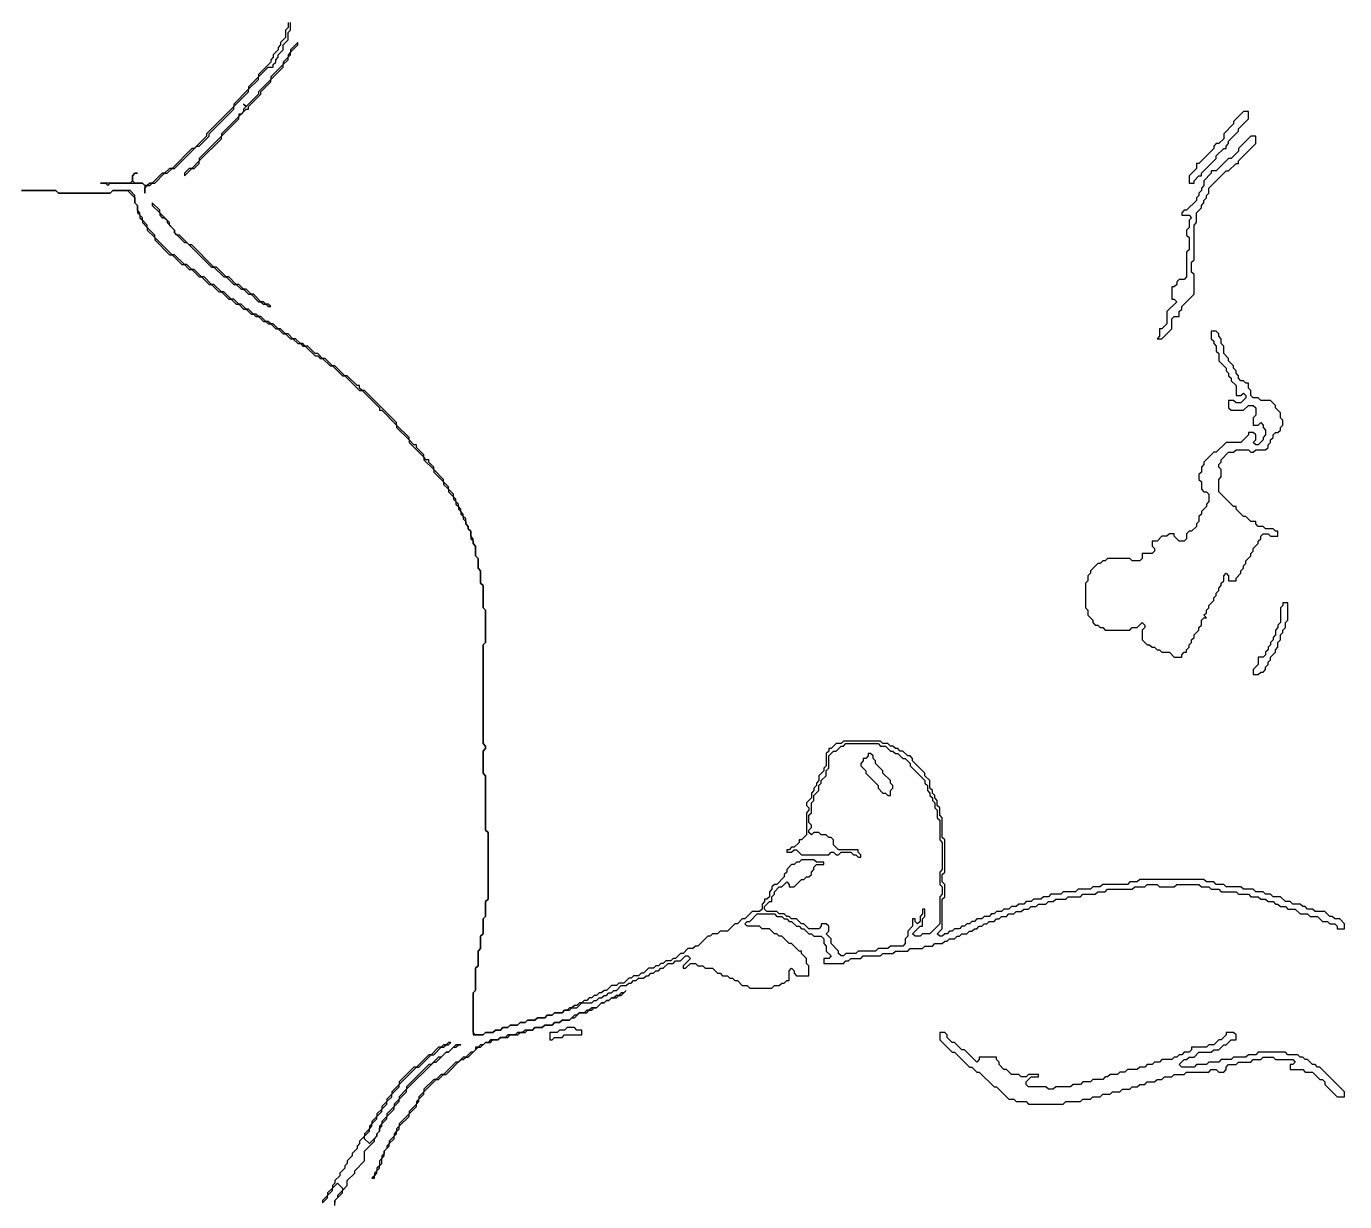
# Model space of a CAD drawing. Header units: metres. Extents: x 0 to 100, y 0 to 129.
# Drawn here: x 46.6 to 59.95, y 90.84 to 102.74 of the extents above; entities that cross this region are included whole.
import ezdxf

# ---------------------------------------------------------------- set-up
doc = ezdxf.new("R2010")
doc.units = ezdxf.units.M

msp = doc.modelspace()

# ---------------------------------------------------------------- linework, layer by layer
for points in [[(49.25, 102.775), (49.25, 102.725), (49.225, 102.7), (49.225, 102.625), (49.175, 102.575), (49.175, 102.55), (49.15, 102.525), (49.15, 102.5), (49.1, 102.45), (49.1, 102.425), (49.075, 102.4), (49.075, 102.375), (48.95, 102.25), (48.95, 102.225), (48.85, 102.125), (48.85, 102.1), (48.7, 101.95), (48.7, 101.925), (48.425, 101.65), (48.425, 101.625), (48.3, 101.5), (48.275, 101.5), (48.075, 101.3), (48.05, 101.3), (48, 101.25), (47.975, 101.25), (47.875, 101.15), (47.85, 101.15), (47.825, 101.125), (47.8, 101.125), (47.775, 101.15), (47.7, 101.15), (47.675, 101.175), (47.675, 101.225), (47.7, 101.25), (47.725, 101.25), (47.7, 101.25), (47.675, 101.225), (47.675, 101.175), (47.65, 101.15), (47.35, 101.15), (47.4, 101.15), (47.425, 101.125), (47.45, 101.15), (47.775, 101.15), (47.8, 101.125), (47.8, 101.05), (47.8, 101.1), (47.825, 101.125), (47.85, 101.125), (47.875, 101.15), (47.9, 101.15), (48, 101.25), (48.025, 101.25), (48.075, 101.3), (48.1, 101.3), (48.325, 101.525), (48.35, 101.525), (48.45, 101.625), (48.45, 101.65), (48.7, 101.9), (48.7, 101.925), (48.85, 102.075), (48.85, 102.1), (48.95, 102.2), (48.95, 102.225), (49.05, 102.325), (49.1, 102.325), (49.1, 102.35), (49.125, 102.375), (49.125, 102.4), (49.15, 102.425), (49.15, 102.45), (49.2, 102.5), (49.2, 102.55), (49.25, 102.6), (49.25, 102.675), (49.275, 102.7), (49.275, 102.775)], [(49.35, 102.575), (49.275, 102.5), (49.275, 102.475), (49.25, 102.45), (49.25, 102.425), (49.2, 102.375), (49.2, 102.35), (49.075, 102.225), (49.075, 102.2), (48.95, 102.075), (48.95, 102.05), (48.825, 101.925), (48.8, 101.95), (48.825, 101.925), (48.8, 101.9), (48.8, 101.875), (48.775, 101.85), (48.75, 101.85), (48.75, 101.825), (48.575, 101.65), (48.575, 101.625), (48.35, 101.4), (48.35, 101.375), (48.275, 101.3), (48.25, 101.3), (48.2, 101.25), (48.2, 101.225), (48.275, 101.3), (48.3, 101.3), (48.35, 101.35), (48.35, 101.375), (48.575, 101.6), (48.575, 101.625), (48.75, 101.8), (48.75, 101.825), (48.825, 101.9), (48.85, 101.9), (48.85, 101.925), (48.975, 102.05), (48.975, 102.075), (49.075, 102.175), (49.075, 102.2), (49.2, 102.325), (49.2, 102.35), (49.25, 102.4), (49.25, 102.425), (49.275, 102.45), (49.275, 102.475), (49.35, 102.55), (49.35, 102.575)], [(58.925, 101.875), (58.825, 101.775), (58.825, 101.75), (58.725, 101.65), (58.725, 101.6), (58.675, 101.55), (58.65, 101.55), (58.625, 101.525), (58.625, 101.5), (58.475, 101.35), (58.45, 101.35), (58.45, 101.3), (58.375, 101.225), (58.375, 101.15), (58.425, 101.15), (58.425, 101.175), (58.475, 101.225), (58.5, 101.225), (58.5, 101.25), (58.65, 101.4), (58.65, 101.425), (58.725, 101.5), (58.75, 101.5), (58.75, 101.525), (58.775, 101.55), (58.775, 101.575), (58.875, 101.675), (58.875, 101.7), (58.975, 101.8), (58.975, 101.875), (58.925, 101.875)], [(59, 101.625), (58.875, 101.5), (58.875, 101.475), (58.8, 101.4), (58.775, 101.4), (58.65, 101.275), (58.6, 101.275), (58.6, 101.25), (58.525, 101.175), (58.525, 101.125), (58.5, 101.1), (58.5, 101.075), (58.475, 101.05), (58.475, 101.025), (58.45, 101), (58.45, 100.975), (58.35, 100.875), (58.325, 100.875), (58.3, 100.85), (58.3, 100.825), (58.375, 100.825), (58.4, 100.8), (58.375, 100.775), (58.375, 100.7), (58.35, 100.675), (58.35, 100.625), (58.375, 100.6), (58.375, 100.475), (58.35, 100.45), (58.35, 100.2), (58.325, 100.175), (58.275, 100.175), (58.25, 100.15), (58.25, 100.125), (58.225, 100.1), (58.2, 100.1), (58.2, 99.975), (58.225, 99.975), (58.25, 99.95), (58.15, 99.85), (58.15, 99.725), (58.1, 99.675), (58.075, 99.675), (58.075, 99.6), (58.05, 99.575), (58.1, 99.575), (58.2, 99.675), (58.2, 99.775), (58.225, 99.8), (58.275, 99.8), (58.275, 99.85), (58.3, 99.875), (58.3, 99.9), (58.425, 100.025), (58.425, 100.225), (58.4, 100.25), (58.4, 100.35), (58.425, 100.375), (58.425, 100.725), (58.45, 100.75), (58.45, 100.85), (58.5, 100.9), (58.5, 100.925), (58.525, 100.95), (58.525, 100.975), (58.55, 101), (58.55, 101.025), (58.575, 101.05), (58.575, 101.1), (58.75, 101.275), (58.775, 101.275), (58.85, 101.35), (58.875, 101.35), (58.875, 101.375), (59.05, 101.55), (59.05, 101.625), (59, 101.625)], [(46.55, 101.075), (46.9, 101.075), (46.925, 101.05), (47.45, 101.05), (47.475, 101.075), (47.625, 101.075), (47.7, 101), (47.7, 100.95), (47.725, 100.925), (47.725, 100.85), (47.75, 100.825), (47.75, 100.8), (47.775, 100.775), (47.775, 100.75), (47.825, 100.7), (47.825, 100.675), (47.9, 100.6), (47.9, 100.575), (48.05, 100.425), (48.075, 100.425), (48.175, 100.325), (48.2, 100.325), (48.25, 100.275), (48.275, 100.275), (48.35, 100.2), (48.375, 100.2), (48.45, 100.125), (48.475, 100.125), (48.55, 100.05), (48.575, 100.05), (48.65, 99.975), (48.675, 99.975), (48.725, 99.925), (48.75, 99.925), (48.8, 99.875), (48.825, 99.875), (48.875, 99.825), (48.9, 99.825), (48.925, 99.8), (48.95, 99.8), (49, 99.75), (49.025, 99.75), (49.05, 99.725), (49.075, 99.725), (49.125, 99.675), (49.15, 99.675), (49.2, 99.625), (49.225, 99.625), (49.275, 99.575), (49.3, 99.575), (49.35, 99.525), (49.375, 99.525), (49.4, 99.5), (49.425, 99.5), (49.525, 99.4), (49.55, 99.4), (49.575, 99.375), (49.6, 99.375), (49.675, 99.3), (49.7, 99.3), (49.8, 99.2), (49.825, 99.2), (49.975, 99.05), (50, 99.05), (50.175, 98.875), (50.175, 98.85), (50.2, 98.85), (50.35, 98.7), (50.35, 98.675), (50.475, 98.55), (50.475, 98.525), (50.625, 98.375), (50.625, 98.35), (50.725, 98.25), (50.725, 98.225), (50.825, 98.125), (50.825, 98.1), (50.875, 98.05), (50.875, 98.025), (50.925, 97.975), (50.925, 97.95), (50.95, 97.925), (50.95, 97.9), (50.975, 97.875), (50.975, 97.85), (51, 97.825), (51, 97.8), (51.025, 97.775), (51.025, 97.75), (51.05, 97.725), (51.05, 97.7), (51.075, 97.675), (51.075, 97.65), (51.1, 97.625), (51.1, 97.55), (51.125, 97.525), (51.125, 97.5), (51.15, 97.475), (51.15, 97.375), (51.175, 97.35), (51.175, 97.25), (51.2, 97.225), (51.2, 97.1), (51.225, 97.075), (51.225, 96.85), (51.25, 96.825), (51.25, 96.5), (51.225, 96.475), (51.225, 95.475), (51.25, 95.45), (51.25, 95.425), (51.225, 95.4), (51.225, 95.175), (51.25, 95.15), (51.25, 94.6), (51.275, 94.575), (51.275, 93.9), (51.25, 93.875), (51.25, 93.725), (51.225, 93.7), (51.225, 93.55), (51.2, 93.525), (51.2, 93.4), (51.175, 93.375), (51.175, 93.225), (51.15, 93.2), (51.15, 92.975), (51.125, 92.95), (51.125, 92.525), (51.225, 92.525), (51.25, 92.55), (51.325, 92.55), (51.35, 92.575), (51.4, 92.575), (51.425, 92.6), (51.475, 92.6), (51.5, 92.625), (51.575, 92.625), (51.6, 92.65), (51.65, 92.65), (51.675, 92.675), (51.75, 92.675), (51.775, 92.7), (51.85, 92.7), (51.875, 92.725), (51.925, 92.725), (51.95, 92.75), (52.025, 92.75), (52.05, 92.775), (52.1, 92.775), (52.125, 92.8), (52.175, 92.8), (52.225, 92.85), (52.325, 92.85), (52.35, 92.875), (52.375, 92.875), (52.4, 92.9), (52.425, 92.9), (52.45, 92.925), (52.475, 92.925), (52.5, 92.95), (52.525, 92.95), (52.55, 92.975), (52.575, 92.975), (52.625, 93.025), (52.675, 93.025), (52.7, 93.05), (52.725, 93.05), (52.75, 93.075), (52.775, 93.075), (52.8, 93.1), (52.85, 93.1), (52.875, 93.125), (52.9, 93.125), (52.925, 93.15), (52.95, 93.15), (52.975, 93.175), (53, 93.175), (53.025, 93.2), (53.05, 93.2), (53.1, 93.25), (53.15, 93.25), (53.175, 93.275), (53.225, 93.275), (53.275, 93.325), (53.3, 93.325), (53.325, 93.3), (53.25, 93.225), (53.25, 93.2), (53.275, 93.2), (53.325, 93.25), (53.375, 93.25), (53.4, 93.225), (53.45, 93.225), (53.475, 93.2), (53.55, 93.2), (53.6, 93.15), (53.625, 93.15), (53.65, 93.125), (53.7, 93.125), (53.725, 93.1), (53.75, 93.1), (53.775, 93.075), (53.8, 93.075), (53.85, 93.025), (53.9, 93.025), (53.925, 93), (54.15, 93), (54.175, 93.025), (54.225, 93.025), (54.25, 93.05), (54.275, 93.05), (54.3, 93.075), (54.325, 93.075), (54.325, 93.175), (54.35, 93.2), (54.375, 93.175), (54.375, 93.15), (54.4, 93.125), (54.525, 93.125), (54.525, 93.225), (54.5, 93.25), (54.5, 93.3), (54.45, 93.35), (54.45, 93.375), (54.425, 93.375), (54.35, 93.45), (54.325, 93.45), (54.25, 93.525), (54.225, 93.525), (54.2, 93.55), (54.175, 93.55), (54.125, 93.6), (54.05, 93.6), (54.025, 93.625), (53.9, 93.625), (53.875, 93.65), (53.9, 93.675), (53.925, 93.675), (54, 93.75), (54.175, 93.75), (54.2, 93.725), (54.25, 93.725), (54.275, 93.7), (54.3, 93.7), (54.325, 93.675), (54.35, 93.675), (54.4, 93.625), (54.425, 93.625), (54.45, 93.6), (54.475, 93.6), (54.525, 93.55), (54.55, 93.55), (54.575, 93.525), (54.65, 93.525), (54.675, 93.5), (54.675, 93.45), (54.7, 93.425), (54.7, 93.375), (54.75, 93.325), (54.725, 93.3), (54.675, 93.3), (54.675, 93.25), (54.875, 93.25), (54.9, 93.275), (54.925, 93.275), (54.95, 93.3), (55.05, 93.3), (55.075, 93.325), (55.25, 93.325), (55.275, 93.35), (55.375, 93.35), (55.4, 93.375), (55.525, 93.375), (55.55, 93.4), (55.675, 93.4), (55.7, 93.425), (55.775, 93.425), (55.8, 93.45), (55.875, 93.45), (55.9, 93.475), (55.925, 93.475), (55.95, 93.5), (56, 93.5), (56.025, 93.525), (56.05, 93.525), (56.075, 93.55), (56.125, 93.55), (56.15, 93.575), (56.175, 93.575), (56.2, 93.6), (56.225, 93.6), (56.25, 93.625), (56.275, 93.625), (56.3, 93.65), (56.325, 93.65), (56.35, 93.675), (56.4, 93.675), (56.425, 93.7), (56.45, 93.7), (56.475, 93.725), (56.525, 93.725), (56.55, 93.75), (56.6, 93.75), (56.625, 93.775), (56.675, 93.775), (56.7, 93.8), (56.75, 93.8), (56.775, 93.825), (56.825, 93.825), (56.85, 93.85), (56.925, 93.85), (56.95, 93.875), (57, 93.875), (57.025, 93.9), (57.125, 93.9), (57.15, 93.925), (57.275, 93.925), (57.3, 93.95), (57.425, 93.95), (57.45, 93.975), (57.525, 93.975), (57.55, 94), (57.8, 94), (57.825, 94.025), (57.925, 94.025), (57.95, 94.05), (58.05, 94.05), (58.075, 94.025), (58.225, 94.025), (58.25, 94.05), (58.475, 94.05), (58.5, 94.025), (58.575, 94.025), (58.6, 94), (58.675, 94), (58.7, 93.975), (58.85, 93.975), (58.875, 93.95), (58.975, 93.95), (59, 93.925), (59.075, 93.925), (59.1, 93.9), (59.15, 93.9), (59.175, 93.875), (59.225, 93.875), (59.25, 93.85), (59.275, 93.85), (59.3, 93.825), (59.35, 93.825), (59.375, 93.8), (59.45, 93.8), (59.5, 93.75), (59.575, 93.75), (59.6, 93.725), (59.675, 93.725), (59.725, 93.675), (59.775, 93.675), (59.8, 93.65), (59.85, 93.65), (59.875, 93.625), (59.875, 93.6), (59.95, 93.6), (59.95, 93.65), (59.9, 93.7), (59.85, 93.7), (59.825, 93.725), (59.8, 93.725), (59.75, 93.775), (59.65, 93.775), (59.625, 93.8), (59.575, 93.8), (59.55, 93.825), (59.525, 93.825), (59.5, 93.85), (59.425, 93.85), (59.4, 93.875), (59.35, 93.875), (59.3, 93.925), (59.225, 93.925), (59.2, 93.95), (59.15, 93.95), (59.125, 93.975), (59.05, 93.975), (59.025, 94), (58.925, 94), (58.9, 94.025), (58.75, 94.025), (58.725, 94.05), (58.65, 94.05), (58.625, 94.075), (58.55, 94.075), (58.525, 94.1), (57.875, 94.1), (57.85, 94.075), (57.775, 94.075), (57.75, 94.05), (57.5, 94.05), (57.475, 94.025), (57.4, 94.025), (57.375, 94), (57.25, 94), (57.225, 93.975), (57.1, 93.975), (57.075, 93.95), (56.975, 93.95), (56.95, 93.925), (56.9, 93.925), (56.875, 93.9), (56.8, 93.9), (56.775, 93.875), (56.725, 93.875), (56.7, 93.85), (56.65, 93.85), (56.625, 93.825), (56.575, 93.825), (56.55, 93.8), (56.5, 93.8), (56.475, 93.775), (56.425, 93.775), (56.4, 93.75), (56.375, 93.75), (56.35, 93.725), (56.3, 93.725), (56.275, 93.7), (56.225, 93.7), (56.2, 93.675), (56.175, 93.675), (56.15, 93.65), (56.125, 93.65), (56.1, 93.625), (56.075, 93.625), (56.05, 93.6), (56, 93.6), (55.975, 93.575), (55.95, 93.575), (55.925, 93.55), (55.9, 93.55), (55.875, 93.525), (55.85, 93.525), (55.825, 93.55), (55.875, 93.6), (55.875, 93.9), (55.9, 93.925), (55.9, 94.05), (55.875, 94.075), (55.875, 94.15), (55.9, 94.175), (55.9, 94.5), (55.875, 94.525), (55.875, 94.725), (55.85, 94.75), (55.85, 94.825), (55.825, 94.85), (55.825, 94.9), (55.8, 94.925), (55.8, 94.95), (55.775, 94.975), (55.775, 95), (55.75, 95.025), (55.75, 95.1), (55.7, 95.15), (55.7, 95.175), (55.575, 95.3), (55.575, 95.325), (55.55, 95.35), (55.525, 95.35), (55.475, 95.4), (55.45, 95.4), (55.425, 95.425), (55.4, 95.425), (55.375, 95.45), (55.35, 95.45), (55.325, 95.475), (55.275, 95.475), (55.25, 95.5), (54.875, 95.5), (54.85, 95.475), (54.8, 95.475), (54.75, 95.425), (54.725, 95.425), (54.725, 95.4), (54.7, 95.375), (54.7, 95.25), (54.675, 95.225), (54.675, 95.2), (54.625, 95.15), (54.625, 95.1), (54.6, 95.075), (54.6, 95.05), (54.575, 95.025), (54.575, 95), (54.55, 94.975), (54.55, 94.925), (54.5, 94.875), (54.5, 94.85), (54.525, 94.825), (54.525, 94.8), (54.5, 94.775), (54.5, 94.55), (54.45, 94.5), (54.425, 94.5), (54.425, 94.475), (54.375, 94.425), (54.35, 94.425), (54.325, 94.4), (54.3, 94.4), (54.3, 94.375), (54.35, 94.375), (54.375, 94.4), (54.4, 94.4), (54.45, 94.35), (54.725, 94.35), (54.75, 94.375), (54.775, 94.375), (54.8, 94.35), (54.825, 94.35), (54.85, 94.375), (54.95, 94.375), (54.975, 94.35), (55, 94.35), (55.025, 94.325), (55.05, 94.325), (55.05, 94.35), (55.025, 94.375), (55.025, 94.4), (54.825, 94.4), (54.775, 94.45), (54.775, 94.5), (54.75, 94.525), (54.725, 94.525), (54.7, 94.55), (54.65, 94.55), (54.625, 94.575), (54.575, 94.575), (54.55, 94.55), (54.525, 94.575), (54.525, 94.6), (54.55, 94.625), (54.55, 94.65), (54.525, 94.675), (54.525, 94.75), (54.55, 94.775), (54.55, 94.875), (54.575, 94.9), (54.575, 94.95), (54.625, 95), (54.625, 95.05), (54.65, 95.075), (54.65, 95.1), (54.7, 95.15), (54.7, 95.2), (54.725, 95.225), (54.725, 95.35), (54.775, 95.4), (54.8, 95.4), (54.85, 95.45), (54.875, 95.45), (54.9, 95.475), (55.225, 95.475), (55.25, 95.45), (55.3, 95.45), (55.35, 95.4), (55.375, 95.4), (55.4, 95.375), (55.425, 95.375), (55.475, 95.325), (55.5, 95.325), (55.55, 95.275), (55.55, 95.25), (55.7, 95.1), (55.7, 95.075), (55.725, 95.05), (55.725, 95), (55.75, 94.975), (55.75, 94.95), (55.775, 94.925), (55.775, 94.9), (55.8, 94.875), (55.8, 94.825), (55.825, 94.8), (55.825, 94.725), (55.85, 94.7), (55.85, 94.5), (55.875, 94.475), (55.875, 94.2), (55.85, 94.175), (55.85, 94.05), (55.875, 94.025), (55.875, 93.95), (55.85, 93.925), (55.85, 93.65), (55.75, 93.55), (55.675, 93.55), (55.65, 93.525), (55.6, 93.525), (55.575, 93.55), (55.65, 93.625), (55.675, 93.625), (55.675, 93.7), (55.7, 93.725), (55.7, 93.8), (55.675, 93.8), (55.675, 93.75), (55.65, 93.725), (55.65, 93.675), (55.625, 93.65), (55.6, 93.675), (55.6, 93.7), (55.575, 93.7), (55.575, 93.625), (55.525, 93.575), (55.525, 93.525), (55.5, 93.5), (55.5, 93.45), (55.475, 93.425), (55.35, 93.425), (55.325, 93.4), (55.225, 93.4), (55.2, 93.375), (55.025, 93.375), (55, 93.35), (54.9, 93.35), (54.875, 93.325), (54.85, 93.325), (54.825, 93.35), (54.825, 93.375), (54.75, 93.45), (54.75, 93.5), (54.7, 93.55), (54.725, 93.575), (54.725, 93.625), (54.7, 93.65), (54.65, 93.65), (54.65, 93.625), (54.625, 93.6), (54.525, 93.6), (54.475, 93.65), (54.45, 93.65), (54.4, 93.7), (54.35, 93.7), (54.325, 93.725), (54.3, 93.725), (54.275, 93.75), (54.225, 93.75), (54.2, 93.775), (54.1, 93.775), (54.075, 93.8), (54.075, 93.825), (54.125, 93.875), (54.15, 93.875), (54.15, 93.925), (54.175, 93.95), (54.175, 93.975), (54.225, 94.025), (54.25, 94.025), (54.3, 94.075), (54.325, 94.05), (54.325, 94.025), (54.375, 94.025), (54.45, 94.1), (54.475, 94.1), (54.5, 94.125), (54.525, 94.125), (54.55, 94.15), (54.55, 94.175), (54.575, 94.2), (54.575, 94.225), (54.6, 94.25), (54.675, 94.25), (54.675, 94.275), (54.6, 94.275), (54.575, 94.3), (54.45, 94.3), (54.425, 94.275), (54.4, 94.275), (54.375, 94.25), (54.35, 94.25), (54.3, 94.2), (54.3, 94.175), (54.275, 94.15), (54.275, 94.125), (54.2, 94.05), (54.175, 94.05), (54.15, 94.025), (54.15, 94), (54.125, 93.975), (54.125, 93.925), (54.1, 93.9), (54.075, 93.9), (54.075, 93.875), (54.05, 93.85), (54.05, 93.8), (54.025, 93.775), (53.95, 93.775), (53.875, 93.7), (53.85, 93.7), (53.8, 93.65), (53.775, 93.65), (53.7, 93.575), (53.625, 93.575), (53.6, 93.55), (53.55, 93.55), (53.525, 93.525), (53.5, 93.525), (53.4, 93.425), (53.375, 93.425), (53.35, 93.4), (53.3, 93.4), (53.25, 93.35), (53.225, 93.35), (53.175, 93.3), (53.15, 93.3), (53.125, 93.275), (53.075, 93.275), (53.05, 93.25), (53.025, 93.25), (53, 93.225), (52.975, 93.225), (52.95, 93.2), (52.9, 93.2), (52.85, 93.15), (52.825, 93.15), (52.8, 93.125), (52.75, 93.125), (52.725, 93.1), (52.7, 93.1), (52.65, 93.05), (52.6, 93.05), (52.575, 93.025), (52.525, 93.025), (52.475, 92.975), (52.45, 92.975), (52.425, 92.95), (52.4, 92.95), (52.375, 92.925), (52.35, 92.925), (52.325, 92.9), (52.3, 92.9), (52.275, 92.875), (52.25, 92.875), (52.225, 92.85), (52.2, 92.85), (52.175, 92.825), (52.15, 92.825), (52.125, 92.8), (52.1, 92.8), (52.075, 92.775), (52.05, 92.775), (52.025, 92.75), (51.95, 92.75), (51.925, 92.725), (51.875, 92.725), (51.85, 92.7), (51.775, 92.7), (51.75, 92.675), (51.675, 92.675), (51.65, 92.65), (51.6, 92.65), (51.575, 92.625), (51.5, 92.625), (51.475, 92.6), (51.425, 92.6), (51.4, 92.575), (51.35, 92.575), (51.325, 92.55), (51.25, 92.55), (51.225, 92.525), (51.15, 92.525), (51.125, 92.55), (51.125, 92.95), (51.15, 92.975), (51.15, 93.2), (51.175, 93.225), (51.175, 93.375), (51.2, 93.4), (51.2, 93.525), (51.225, 93.55), (51.225, 93.7), (51.25, 93.725), (51.25, 93.875), (51.275, 93.9), (51.275, 94.575), (51.25, 94.6), (51.25, 95.15), (51.225, 95.175), (51.225, 95.4), (51.25, 95.425), (51.25, 95.45), (51.225, 95.475), (51.225, 96.475), (51.25, 96.5), (51.25, 96.825), (51.225, 96.85), (51.225, 97.075), (51.2, 97.1), (51.2, 97.225), (51.175, 97.25), (51.175, 97.35), (51.15, 97.375), (51.15, 97.475), (51.125, 97.5), (51.125, 97.55), (51.1, 97.575), (51.1, 97.625), (51.075, 97.65), (51.075, 97.675), (51.05, 97.7), (51.05, 97.75), (51.025, 97.775), (51.025, 97.8), (51, 97.825), (51, 97.85), (50.975, 97.875), (50.975, 97.9), (50.95, 97.925), (50.95, 97.95), (50.925, 97.975), (50.925, 98), (50.875, 98.05), (50.875, 98.075), (50.825, 98.125), (50.825, 98.15), (50.725, 98.25), (50.725, 98.275), (50.675, 98.325), (50.675, 98.35), (50.65, 98.35), (50.625, 98.375), (50.625, 98.4), (50.55, 98.475), (50.55, 98.5), (50.525, 98.5), (50.475, 98.55), (50.475, 98.575), (50.35, 98.7), (50.35, 98.725), (50.025, 99.05), (50, 99.05), (49.975, 99.075), (49.975, 99.1), (49.95, 99.1), (49.85, 99.2), (49.825, 99.2), (49.725, 99.3), (49.7, 99.3), (49.625, 99.375), (49.6, 99.375), (49.55, 99.425), (49.525, 99.425), (49.45, 99.5), (49.425, 99.5), (49.4, 99.525), (49.375, 99.525), (49.325, 99.575), (49.3, 99.575), (49.25, 99.625), (49.225, 99.625), (49.175, 99.675), (49.15, 99.675), (49.1, 99.725), (49.075, 99.725), (49.05, 99.75), (49.025, 99.75), (48.975, 99.8), (48.95, 99.8), (48.925, 99.825), (48.9, 99.825), (48.85, 99.875), (48.825, 99.875), (48.775, 99.925), (48.75, 99.925), (48.7, 99.975), (48.675, 99.975), (48.6, 100.05), (48.575, 100.05), (48.5, 100.125), (48.475, 100.125), (48.4, 100.2), (48.375, 100.2), (48.3, 100.275), (48.275, 100.275), (48.225, 100.325), (48.2, 100.325), (48.1, 100.425), (48.075, 100.425), (47.9, 100.6), (47.9, 100.625), (47.825, 100.7), (47.825, 100.725), (47.775, 100.775), (47.775, 100.8), (47.75, 100.825), (47.75, 100.85), (47.725, 100.875), (47.725, 100.925), (47.7, 100.95), (47.7, 101.025), (47.65, 101.075), (47.475, 101.075), (47.45, 101.05), (46.925, 101.05), (46.9, 101.075), (46.55, 101.075)], [(47.875, 100.95), (47.875, 100.925), (47.95, 100.85), (47.95, 100.825), (47.975, 100.8), (48, 100.8), (48.025, 100.775), (48.025, 100.75), (48.1, 100.675), (48.1, 100.65), (48.2, 100.55), (48.225, 100.55), (48.475, 100.3), (48.5, 100.3), (48.6, 100.2), (48.625, 100.2), (48.7, 100.125), (48.725, 100.125), (48.775, 100.075), (48.8, 100.075), (48.85, 100.025), (48.875, 100.025), (48.95, 99.95), (48.975, 99.95), (49, 99.925), (49.025, 99.925), (49.05, 99.9), (49.075, 99.9), (49.05, 99.925), (49.025, 99.925), (49, 99.95), (48.975, 99.95), (48.9, 100.025), (48.875, 100.025), (48.825, 100.075), (48.8, 100.075), (48.75, 100.125), (48.725, 100.125), (48.65, 100.2), (48.625, 100.2), (48.525, 100.3), (48.5, 100.3), (48.275, 100.525), (48.25, 100.525), (48.15, 100.625), (48.125, 100.625), (48.1, 100.65), (48.1, 100.675), (48.05, 100.725), (48.05, 100.75), (47.95, 100.85), (47.95, 100.875), (47.875, 100.95)], [(58.6, 99.65), (58.6, 99.575), (58.625, 99.55), (58.625, 99.525), (58.65, 99.5), (58.65, 99.45), (58.675, 99.425), (58.675, 99.35), (58.75, 99.275), (58.75, 99.25), (58.775, 99.225), (58.775, 99.2), (58.8, 99.175), (58.8, 99.15), (58.85, 99.1), (58.85, 99), (58.9, 99), (58.925, 99.025), (58.95, 99), (58.95, 98.975), (58.9, 98.925), (58.85, 98.925), (58.825, 98.95), (58.775, 98.95), (58.775, 98.875), (58.8, 98.85), (58.925, 98.85), (58.975, 98.9), (59.025, 98.9), (59.05, 98.875), (59.05, 98.8), (59.025, 98.775), (59.025, 98.7), (59.075, 98.7), (59.1, 98.725), (59.125, 98.7), (59.125, 98.675), (59.15, 98.65), (59.15, 98.6), (59.125, 98.575), (59.125, 98.55), (59.075, 98.5), (59.05, 98.5), (59.025, 98.525), (59.05, 98.55), (59.05, 98.6), (59.025, 98.625), (58.975, 98.625), (58.975, 98.6), (58.9, 98.525), (58.75, 98.525), (58.65, 98.425), (58.625, 98.425), (58.525, 98.325), (58.525, 98.3), (58.5, 98.275), (58.5, 98.225), (58.475, 98.2), (58.475, 98.15), (58.5, 98.125), (58.5, 98.05), (58.525, 98.025), (58.55, 98.025), (58.575, 98), (58.575, 97.925), (58.55, 97.9), (58.55, 97.875), (58.5, 97.825), (58.5, 97.8), (58.475, 97.775), (58.475, 97.725), (58.45, 97.7), (58.45, 97.675), (58.4, 97.625), (58.375, 97.625), (58.35, 97.6), (58.35, 97.55), (58.325, 97.525), (58.275, 97.525), (58.225, 97.575), (58.225, 97.6), (58.175, 97.6), (58.15, 97.575), (58.1, 97.575), (58.05, 97.525), (58, 97.525), (58, 97.475), (58.025, 97.45), (58.025, 97.425), (58, 97.4), (57.9, 97.4), (57.9, 97.35), (57.875, 97.325), (57.8, 97.325), (57.775, 97.35), (57.55, 97.35), (57.525, 97.325), (57.5, 97.325), (57.475, 97.3), (57.45, 97.3), (57.375, 97.225), (57.375, 97.2), (57.35, 97.175), (57.35, 97.125), (57.325, 97.1), (57.325, 96.85), (57.35, 96.825), (57.35, 96.775), (57.4, 96.725), (57.4, 96.7), (57.425, 96.675), (57.45, 96.675), (57.475, 96.65), (57.5, 96.65), (57.525, 96.625), (57.775, 96.625), (57.8, 96.65), (57.85, 96.65), (57.9, 96.7), (57.925, 96.675), (57.925, 96.65), (57.9, 96.625), (57.9, 96.525), (57.95, 96.475), (57.975, 96.475), (58, 96.45), (58.025, 96.45), (58.05, 96.425), (58.075, 96.425), (58.1, 96.4), (58.175, 96.4), (58.225, 96.35), (58.3, 96.35), (58.3, 96.375), (58.325, 96.4), (58.35, 96.4), (58.35, 96.425), (58.375, 96.45), (58.375, 96.475), (58.4, 96.5), (58.4, 96.525), (58.425, 96.55), (58.425, 96.575), (58.475, 96.625), (58.475, 96.65), (58.5, 96.675), (58.5, 96.725), (58.525, 96.75), (58.55, 96.75), (58.525, 96.775), (58.55, 96.8), (58.55, 96.825), (58.575, 96.85), (58.575, 96.875), (58.625, 96.925), (58.625, 96.95), (58.65, 96.975), (58.65, 97), (58.675, 97.025), (58.675, 97.05), (58.7, 97.075), (58.7, 97.1), (58.725, 97.125), (58.725, 97.175), (58.75, 97.2), (58.775, 97.175), (58.775, 97.125), (58.85, 97.125), (58.85, 97.15), (58.9, 97.2), (58.9, 97.225), (58.925, 97.25), (58.925, 97.275), (58.95, 97.3), (58.95, 97.325), (59, 97.375), (59, 97.4), (59.025, 97.425), (59.025, 97.45), (59.075, 97.5), (59.075, 97.525), (59.1, 97.55), (59.1, 97.575), (59.125, 97.6), (59.175, 97.6), (59.2, 97.575), (59.275, 97.575), (59.275, 97.625), (59.25, 97.625), (59.225, 97.65), (59.15, 97.65), (59.125, 97.675), (59.075, 97.675), (59.05, 97.7), (59.05, 97.725), (59, 97.725), (58.95, 97.775), (58.925, 97.775), (58.85, 97.85), (58.85, 97.875), (58.825, 97.875), (58.675, 98.025), (58.675, 98.15), (58.7, 98.175), (58.7, 98.25), (58.675, 98.275), (58.675, 98.3), (58.7, 98.325), (58.7, 98.35), (58.775, 98.425), (58.825, 98.425), (58.85, 98.45), (58.975, 98.45), (59, 98.425), (59.025, 98.425), (59.05, 98.45), (59.15, 98.45), (59.175, 98.475), (59.175, 98.5), (59.2, 98.525), (59.2, 98.55), (59.225, 98.575), (59.225, 98.6), (59.25, 98.625), (59.275, 98.625), (59.3, 98.65), (59.3, 98.675), (59.325, 98.7), (59.325, 98.75), (59.3, 98.775), (59.3, 98.825), (59.25, 98.875), (59.25, 98.9), (59.2, 98.95), (59.1, 98.95), (59.075, 98.975), (59.025, 98.975), (59, 99), (59, 99.05), (58.975, 99.075), (58.975, 99.125), (58.95, 99.125), (58.925, 99.15), (58.9, 99.15), (58.875, 99.175), (58.875, 99.2), (58.85, 99.225), (58.85, 99.25), (58.825, 99.275), (58.825, 99.3), (58.775, 99.35), (58.775, 99.375), (58.725, 99.425), (58.725, 99.5), (58.7, 99.525), (58.7, 99.575), (58.675, 99.6), (58.675, 99.625), (58.65, 99.65), (58.6, 99.65)], [(59.325, 96.9), (59.325, 96.875), (59.3, 96.85), (59.3, 96.7), (59.275, 96.675), (59.275, 96.65), (59.25, 96.625), (59.25, 96.575), (59.225, 96.55), (59.225, 96.525), (59.2, 96.5), (59.2, 96.475), (59.175, 96.45), (59.175, 96.425), (59.15, 96.4), (59.15, 96.375), (59.125, 96.35), (59.075, 96.35), (59.075, 96.275), (59.025, 96.225), (59.025, 96.175), (59.075, 96.175), (59.1, 96.2), (59.125, 96.2), (59.15, 96.225), (59.15, 96.25), (59.175, 96.275), (59.175, 96.3), (59.2, 96.325), (59.2, 96.35), (59.25, 96.4), (59.25, 96.425), (59.275, 96.45), (59.275, 96.5), (59.3, 96.525), (59.3, 96.575), (59.325, 96.6), (59.325, 96.625), (59.35, 96.65), (59.35, 96.7), (59.375, 96.725), (59.375, 96.9), (59.325, 96.9)], [(55.125, 95.375), (55.125, 95.35), (55.1, 95.325), (55.075, 95.325), (55.075, 95.3), (55.05, 95.275), (55.05, 95.25), (55.1, 95.2), (55.1, 95.175), (55.225, 95.05), (55.225, 95.025), (55.275, 94.975), (55.3, 94.975), (55.325, 94.95), (55.35, 94.95), (55.35, 95), (55.375, 95.025), (55.375, 95.05), (55.35, 95.075), (55.35, 95.1), (55.275, 95.175), (55.275, 95.2), (55.2, 95.275), (55.2, 95.3), (55.175, 95.325), (55.175, 95.35), (55.15, 95.375), (55.125, 95.375)], [(52.675, 92.975), (52.65, 92.95), (52.625, 92.95), (52.6, 92.925), (52.575, 92.925), (52.55, 92.9), (52.525, 92.9), (52.5, 92.875), (52.475, 92.875), (52.45, 92.85), (52.425, 92.85), (52.375, 92.8), (52.325, 92.8), (52.3, 92.775), (52.275, 92.775), (52.25, 92.75), (52.2, 92.75), (52.175, 92.725), (52.15, 92.725), (52.1, 92.675), (52.025, 92.675), (52, 92.65), (51.95, 92.65), (51.925, 92.625), (51.85, 92.625), (51.825, 92.6), (51.75, 92.6), (51.725, 92.575), (51.65, 92.575), (51.625, 92.55), (51.575, 92.55), (51.55, 92.525), (51.475, 92.525), (51.45, 92.5), (51.4, 92.5), (51.375, 92.475), (51.3, 92.475), (51.275, 92.45), (51.25, 92.45), (51.225, 92.425), (51.2, 92.425), (51.175, 92.4), (51.15, 92.4), (51.15, 92.375), (51.125, 92.35), (51.1, 92.35), (51.05, 92.3), (51.025, 92.3), (50.975, 92.25), (50.95, 92.25), (50.825, 92.125), (50.8, 92.125), (50.75, 92.075), (50.725, 92.075), (50.625, 91.975), (50.625, 91.95), (50.575, 91.9), (50.575, 91.875), (50.55, 91.85), (50.55, 91.825), (50.475, 91.75), (50.475, 91.725), (50.375, 91.625), (50.375, 91.6), (50.35, 91.575), (50.35, 91.55), (50.325, 91.525), (50.325, 91.5), (50.275, 91.45), (50.275, 91.425), (50.25, 91.4), (50.25, 91.375), (50.225, 91.35), (50.225, 91.325), (50.2, 91.3), (50.2, 91.275), (50.175, 91.25), (50.175, 91.2), (50.15, 91.175), (50.15, 91.15), (50.125, 91.125), (50.125, 91.1), (50.1, 91.075), (50.125, 91.075), (50.125, 91.1), (50.15, 91.125), (50.15, 91.15), (50.175, 91.175), (50.175, 91.2), (50.2, 91.225), (50.2, 91.275), (50.225, 91.3), (50.225, 91.35), (50.275, 91.4), (50.275, 91.425), (50.325, 91.475), (50.325, 91.5), (50.35, 91.525), (50.35, 91.55), (50.375, 91.575), (50.375, 91.6), (50.475, 91.7), (50.475, 91.725), (50.55, 91.8), (50.55, 91.825), (50.575, 91.85), (50.575, 91.875), (50.625, 91.925), (50.625, 91.95), (50.75, 92.075), (50.775, 92.075), (50.825, 92.125), (50.85, 92.125), (51, 92.275), (51.025, 92.275), (51.05, 92.3), (51.075, 92.3), (51.175, 92.4), (51.2, 92.4), (51.25, 92.45), (51.3, 92.45), (51.325, 92.475), (51.375, 92.475), (51.4, 92.5), (51.475, 92.5), (51.5, 92.525), (51.575, 92.525), (51.6, 92.55), (51.65, 92.55), (51.675, 92.575), (51.725, 92.575), (51.75, 92.6), (51.825, 92.6), (51.85, 92.625), (51.925, 92.625), (51.95, 92.65), (52, 92.65), (52.025, 92.675), (52.1, 92.675), (52.125, 92.7), (52.15, 92.7), (52.2, 92.75), (52.275, 92.75), (52.3, 92.775), (52.325, 92.775), (52.35, 92.8), (52.375, 92.8), (52.425, 92.85), (52.45, 92.85), (52.475, 92.875), (52.5, 92.875), (52.525, 92.9), (52.575, 92.9), (52.6, 92.925), (52.625, 92.925), (52.675, 92.975)], [(52.075, 92.6), (52.05, 92.575), (52, 92.575), (51.975, 92.55), (51.9, 92.55), (51.9, 92.475), (51.925, 92.475), (51.95, 92.5), (52.025, 92.5), (52.05, 92.525), (52.225, 92.525), (52.225, 92.575), (52.175, 92.575), (52.15, 92.6), (52.075, 92.6)], [(55.85, 92.55), (55.85, 92.475), (55.975, 92.35), (56, 92.35), (56.15, 92.2), (56.175, 92.2), (56.225, 92.15), (56.25, 92.15), (56.4, 92), (56.425, 92), (56.55, 91.875), (56.6, 91.875), (56.625, 91.85), (56.725, 91.85), (56.75, 91.825), (57.1, 91.825), (57.125, 91.85), (57.275, 91.85), (57.3, 91.875), (57.375, 91.875), (57.4, 91.9), (57.475, 91.9), (57.5, 91.925), (57.575, 91.925), (57.6, 91.95), (57.675, 91.95), (57.7, 91.975), (57.775, 91.975), (57.8, 92), (57.85, 92), (57.875, 92.025), (57.925, 92.025), (57.95, 92.05), (58.025, 92.05), (58.05, 92.075), (58.1, 92.075), (58.125, 92.1), (58.2, 92.1), (58.225, 92.125), (58.325, 92.125), (58.35, 92.15), (58.575, 92.15), (58.6, 92.175), (58.65, 92.175), (58.675, 92.15), (58.725, 92.15), (58.75, 92.175), (58.75, 92.2), (58.775, 92.225), (58.85, 92.225), (58.875, 92.25), (59, 92.25), (59.025, 92.275), (59.1, 92.275), (59.125, 92.3), (59.225, 92.3), (59.25, 92.275), (59.425, 92.275), (59.45, 92.25), (59.425, 92.225), (59.4, 92.225), (59.4, 92.175), (59.525, 92.175), (59.55, 92.15), (59.625, 92.15), (59.7, 92.075), (59.725, 92.075), (59.75, 92.05), (59.75, 92.025), (59.875, 91.9), (59.95, 91.9), (59.95, 91.95), (59.7, 92.2), (59.675, 92.2), (59.65, 92.225), (59.625, 92.225), (59.575, 92.275), (59.55, 92.275), (59.525, 92.3), (59.5, 92.3), (59.475, 92.325), (59.375, 92.325), (59.35, 92.35), (59.075, 92.35), (59.05, 92.325), (58.975, 92.325), (58.95, 92.3), (58.825, 92.3), (58.8, 92.275), (58.7, 92.275), (58.675, 92.25), (58.575, 92.25), (58.55, 92.225), (58.45, 92.225), (58.425, 92.2), (58.3, 92.2), (58.275, 92.225), (58.325, 92.275), (58.35, 92.275), (58.375, 92.3), (58.425, 92.3), (58.475, 92.35), (58.6, 92.35), (58.625, 92.375), (58.675, 92.375), (58.725, 92.425), (58.75, 92.425), (58.8, 92.475), (58.85, 92.475), (58.85, 92.525), (58.825, 92.55), (58.75, 92.55), (58.75, 92.525), (58.7, 92.475), (58.675, 92.475), (58.625, 92.425), (58.575, 92.425), (58.55, 92.4), (58.4, 92.4), (58.4, 92.375), (58.375, 92.35), (58.325, 92.35), (58.3, 92.325), (58.275, 92.325), (58.25, 92.3), (58.225, 92.3), (58.2, 92.275), (58.1, 92.275), (58.075, 92.25), (58.025, 92.25), (58, 92.225), (57.95, 92.225), (57.925, 92.2), (57.875, 92.2), (57.85, 92.175), (57.75, 92.175), (57.725, 92.15), (57.675, 92.15), (57.65, 92.125), (57.575, 92.125), (57.55, 92.1), (57.525, 92.1), (57.5, 92.075), (57.4, 92.075), (57.375, 92.05), (57.3, 92.05), (57.275, 92.025), (57.2, 92.025), (57.175, 92), (57.025, 92), (57, 91.975), (56.95, 91.975), (56.925, 92), (56.75, 92), (56.725, 92.025), (56.725, 92.05), (56.775, 92.1), (56.85, 92.1), (56.85, 92.125), (56.75, 92.125), (56.725, 92.1), (56.675, 92.1), (56.65, 92.125), (56.575, 92.125), (56.525, 92.175), (56.5, 92.175), (56.45, 92.225), (56.45, 92.25), (56.425, 92.275), (56.425, 92.3), (56.25, 92.3), (56.25, 92.275), (56.225, 92.25), (56.1, 92.375), (56.075, 92.375), (56, 92.45), (55.975, 92.45), (55.925, 92.5), (55.925, 92.525), (55.9, 92.55), (55.85, 92.55)], [(49.725, 90.8), (49.725, 90.85), (49.8, 90.925), (49.8, 90.95), (49.85, 91), (49.85, 91.05), (49.925, 91.125), (49.925, 91.15), (50.025, 91.25), (50.025, 91.35), (50.125, 91.45), (50.125, 91.475), (50.15, 91.5), (50.15, 91.525), (50.175, 91.55), (50.175, 91.575), (50.2, 91.6), (50.2, 91.625), (50.25, 91.675), (50.25, 91.7), (50.325, 91.775), (50.325, 91.8), (50.375, 91.85), (50.375, 91.875), (50.45, 91.95), (50.45, 91.975), (50.725, 92.25), (50.75, 92.25), (50.85, 92.35), (50.875, 92.35), (50.925, 92.4), (50.95, 92.4), (50.975, 92.425), (51, 92.425), (50.95, 92.425), (50.875, 92.35), (50.85, 92.35), (50.8, 92.3), (50.775, 92.3), (50.7, 92.225), (50.675, 92.225), (50.45, 92), (50.45, 91.975), (50.375, 91.9), (50.375, 91.875), (50.325, 91.825), (50.325, 91.8), (50.25, 91.725), (50.25, 91.7), (50.2, 91.65), (50.2, 91.625), (50.175, 91.6), (50.175, 91.55), (50.15, 91.525), (50.15, 91.5), (50.075, 91.425), (50.025, 91.475), (50.025, 91.5), (50.075, 91.55), (50.075, 91.575), (50.1, 91.6), (50.1, 91.625), (50.15, 91.675), (50.15, 91.7), (50.2, 91.75), (50.2, 91.775), (50.25, 91.825), (50.25, 91.85), (50.3, 91.9), (50.3, 91.925), (50.375, 92), (50.375, 92.025), (50.55, 92.2), (50.575, 92.2), (50.7, 92.325), (50.725, 92.325), (50.8, 92.4), (50.825, 92.4), (50.85, 92.425), (50.875, 92.425), (50.9, 92.45), (50.875, 92.45), (50.85, 92.425), (50.825, 92.425), (50.8, 92.4), (50.775, 92.4), (50.7, 92.325), (50.675, 92.325), (50.55, 92.2), (50.525, 92.2), (50.375, 92.05), (50.375, 92.025), (50.3, 91.95), (50.3, 91.925), (50.25, 91.875), (50.25, 91.85), (50.2, 91.8), (50.2, 91.775), (50.15, 91.725), (50.15, 91.7), (50.1, 91.65), (50.1, 91.625), (50.075, 91.6), (50.075, 91.575), (50.025, 91.525), (50.025, 91.5), (49.975, 91.45), (49.975, 91.425), (49.95, 91.4), (49.95, 91.375), (49.9, 91.325), (49.9, 91.3), (49.85, 91.25), (49.85, 91.225), (49.825, 91.2), (49.825, 91.175), (49.775, 91.125), (49.775, 91.1), (49.725, 91.05), (49.725, 91.025), (49.7, 91), (49.7, 90.975), (49.65, 90.925), (49.65, 90.9), (49.6, 90.85), (49.6, 90.825)], [(49.6, 90.825), (49.65, 90.875), (49.65, 90.9), (49.7, 90.95), (49.7, 90.975), (49.75, 91.025), (49.8, 90.975), (49.8, 90.95), (49.75, 90.9), (49.75, 90.875), (49.725, 90.85), (49.725, 90.825)]]:
    msp.add_lwpolyline(points)

doc.saveas('drawing.dxf')
